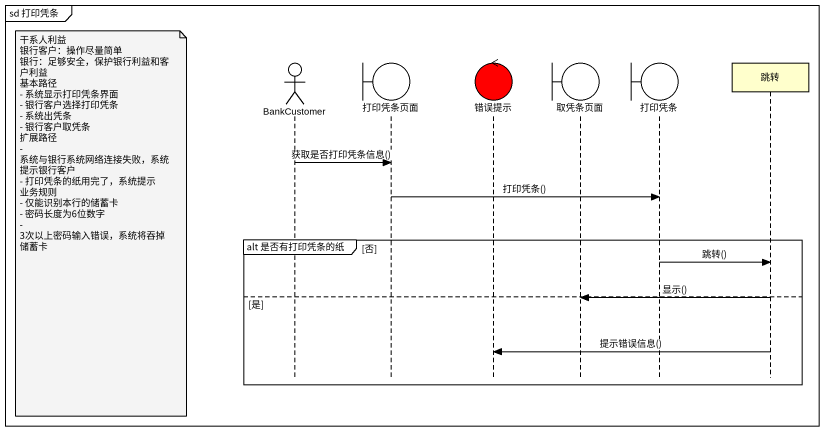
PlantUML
@startuml
mainframe sd 打印凭条
hide footbox
actor BankCustomer
boundary 打印凭条页面
control 错误提示 #FF0000
boundary 取凭条页面
boundary 打印凭条
participant 跳转

BankCustomer -> 打印凭条页面 : 获取是否打印凭条信息()
打印凭条页面 -> 打印凭条 : 打印凭条()
note left of BankCustomer
  干系人利益
  银行客户：操作尽量简单
  银行：足够安全，保护银行利益和客户利益
  基本路径
  - 系统显示打印凭条界面
  - 银行客户选择打印凭条
  - 系统出凭条
  - 银行客户取凭条
  扩展路径
  - 系统与银行系统网络连接失败，系统提示银行客户
  - 打印凭条的纸用完了，系统提示
  业务规则
  - 仅能识别本行的储蓄卡
  - 密码长度为6位数字
  - 3次以上密码输入错误，系统将吞掉储蓄卡
end note
group alt 是否有打印凭条的纸 [否]
  打印凭条 -> 跳转 : 跳转()
else 是
  跳转 -> 取凭条页面 : 显示()
  跳转 -> 错误提示 : 提示错误信息()
end
@enduml
